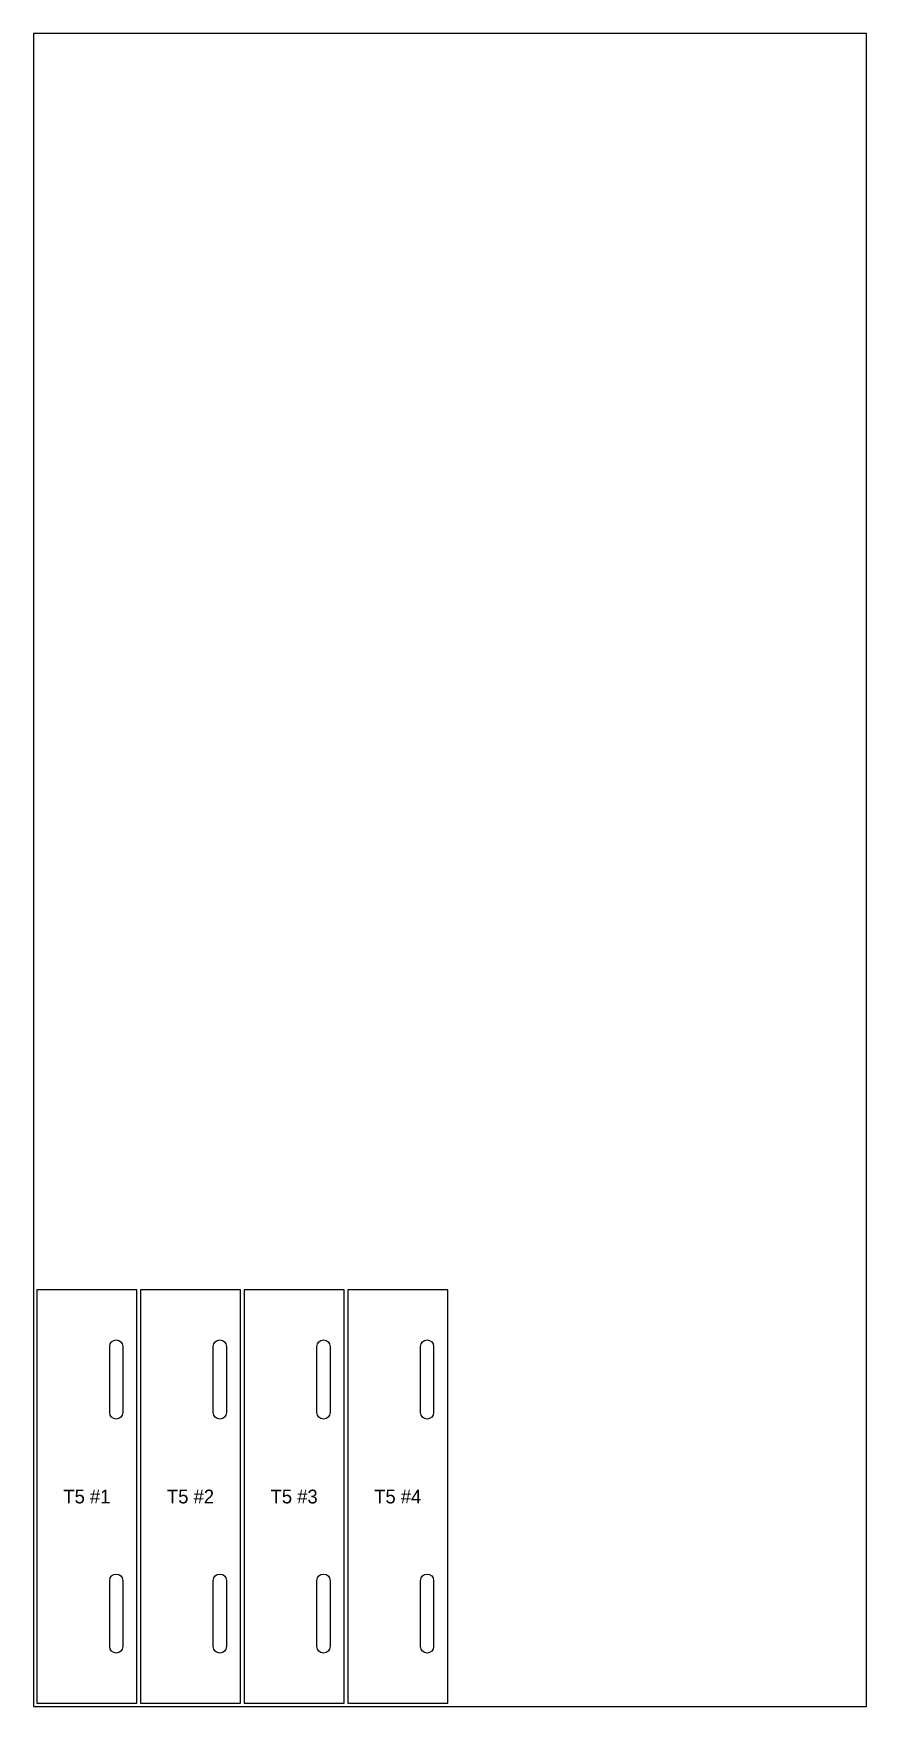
# Model space of a CAD drawing. Header units: millimetres. Extents: x 0 to 1210, y 0 to 2430.
import ezdxf
from ezdxf.enums import TextEntityAlignment as Align

# ---------------------------------------------------------------- set-up
doc = ezdxf.new("R2010")
doc.units = ezdxf.units.MM
for name, color, linetype in [('CUT_INNER', 1, 'Continuous'), ('CUT_OUTER', 7, 'Continuous'), ('LABEL', 4, 'Continuous'), ('SHEET', 8, 'Continuous')]:
    doc.layers.add(name, color=color, linetype=linetype)

msp = doc.modelspace()

# ---------------------------------------------------------------- linework, layer by layer
at = {"layer": 'CUT_INNER'}
for points in [[(110.70796, 523, -1), (129.70796, 523), (129.70796, 427, -1), (110.70796, 427)], [(261.21596, 523, -1), (280.21596, 523), (280.21596, 427, -1), (261.21596, 427)], [(411.72396, 523, -1), (430.72396, 523), (430.72396, 427, -1), (411.72396, 427)], [(562.23196, 523, -1), (581.23196, 523), (581.23196, 427, -1), (562.23196, 427)], [(110.70796, 183, -1), (129.70796, 183), (129.70796, 87, -1), (110.70796, 87)], [(261.21596, 183, -1), (280.21596, 183), (280.21596, 87, -1), (261.21596, 87)], [(411.72396, 183, -1), (430.72396, 183), (430.72396, 87, -1), (411.72396, 87)], [(562.23196, 183, -1), (581.23196, 183), (581.23196, 87, -1), (562.23196, 87)]]:
    msp.add_lwpolyline(points, format="xyb", close=True, dxfattribs=at)
at = {"layer": 'CUT_OUTER'}
for points in [[(5, 5), (150.20796, 5), (150.20796, 605), (5, 605)], [(155.508, 5), (300.71596, 5), (300.71596, 605), (155.508, 605)], [(306.016, 5), (451.22396, 5), (451.22396, 605), (306.016, 605)], [(456.524, 5), (601.73196, 5), (601.73196, 605), (456.524, 605)]]:
    msp.add_lwpolyline(points, close=True, dxfattribs=at)
at = {"layer": 'SHEET'}
msp.add_lwpolyline([(0, 0), (1210, 0), (1210, 2430), (0, 2430)], close=True, dxfattribs=at)

# ---------------------------------------------------------------- texts
at = {"layer": 'LABEL'}
for s, p in [('T5 #1', (77.60398, 305)), ('T5 #2', (228.11198, 305)), ('T5 #3', (378.61998, 305)), ('T5 #4', (529.12798, 305))]:
    msp.add_text(s, height=20, dxfattribs=at).set_placement(p, align=Align.MIDDLE_CENTER)

doc.saveas('drawing.dxf')
